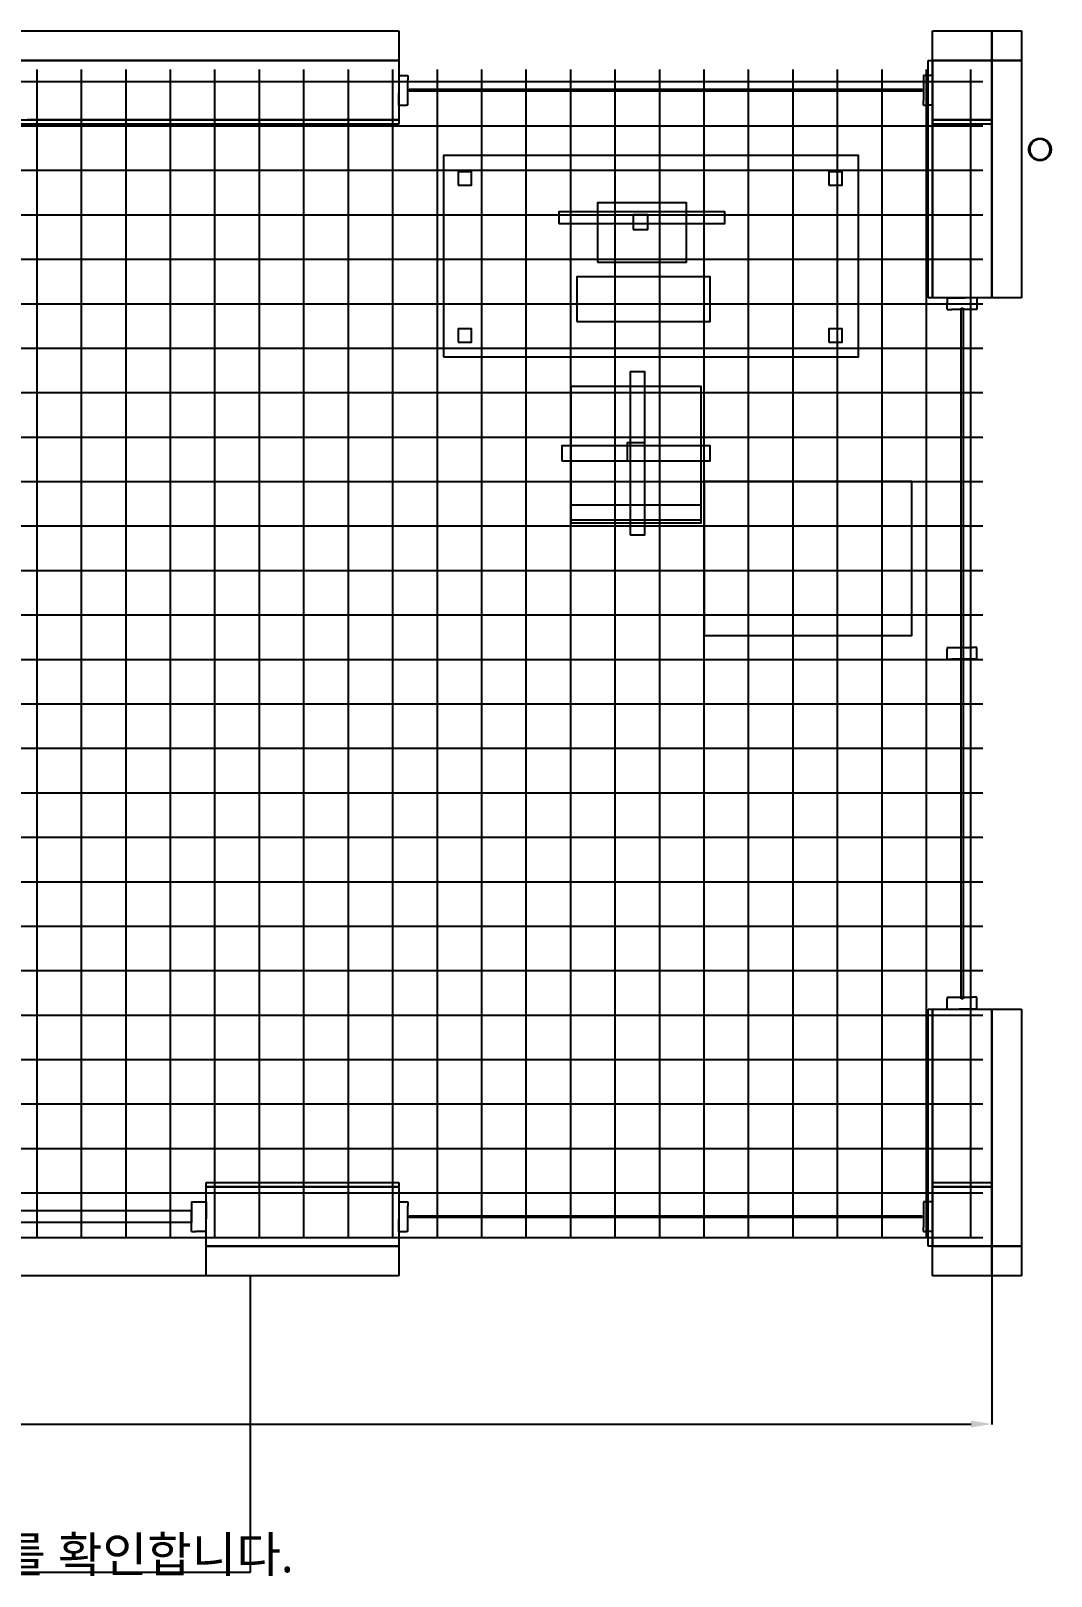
# Model space of a CAD drawing. Header units: millimetres. Extents: x -200 to 18900, y -1113 to 5614.
# Drawn here: x 4959 to 8400, y -1113 to 4100 of the extents above; entities that cross this region are included whole.
import ezdxf

# ---------------------------------------------------------------- set-up
doc = ezdxf.new("R2010")
doc.units = ezdxf.units.MM
for name, color, linetype in [('BUILDING', 8, 'Continuous'), ('DIM', 7, 'Continuous'), ('REBAR', 1, 'Continuous'), ('TEXT', 7, 'Continuous')]:
    doc.layers.add(name, color=color, linetype=linetype)
doc.styles.add('KOREAN', font='malgun.ttf')
doc.dimstyles.get("Standard").update_dxf_attribs({"dimtxt": 2.5, "dimasz": 2.5, "dimexe": 1.25, "dimexo": 0.625, "dimtad": 1, "dimcen": 2.5, "dimazin": 3, "dimtfac": 1, "dimtmove": 0, "dimatfit": 3})

msp = doc.modelspace()

# ---------------------------------------------------------------- linework, layer by layer
at = {"layer": 'BUILDING'}
for p, q in [((4886.364, 4100), (6200, 4100)), ((6200, 4100), (6200, 4051.515)), ((8000, 4100), (8096.97, 4100)), ((8000, 4048.485), (8000, 4100)), ((8096.97, 4100), (8200, 4100)), ((8200, 4100), (8200, 4051.515)), ((8200, 4100), (8248.485, 4100)), ((8200, 4048.485), (8200, 4100)), ((8248.485, 4100), (8300, 4100)), ((8300, 4100), (8300, 4051.515)), ((6200, 4051.515), (6200, 4000)), ((8000, 4000), (8000, 4048.485)), ((8200, 4051.515), (8200, 4000)), ((8200, 4000), (8200, 4048.485)), ((8300, 4051.515), (8300, 4000)), ((4963.636, 4000), (3650, 4000)), ((4904.098, 4000), (6200, 4000)), ((6200, 4000), (4963.636, 4000)), ((6200, 4000), (6200, 3901.639)), ((7985, 4000), (7992.263, 4000)), ((7985, 3587.354), (7985, 4000)), ((7992.263, 4000), (8000, 4000)), ((8000, 4000), (8098.361, 4000)), ((8000, 3898.361), (8000, 4000)), ((8000, 4000), (8098.361, 4000)), ((8000, 3593.443), (8000, 4000)), ((8103.03, 4000), (8000, 4000)), ((8000, 4000), (8000, 3612.646)), ((8098.361, 4000), (8200, 4000)), ((8098.361, 4000), (8200, 4000)), ((8200, 4000), (8103.03, 4000)), ((8200, 4000), (8200, 3901.639)), ((8200, 4000), (8200, 3606.557)), ((8200, 4000), (8248.485, 4000)), ((8200, 3587.879), (8200, 4000)), ((8251.515, 4000), (8200, 4000)), ((8248.485, 4000), (8300, 4000)), ((8300, 4000), (8251.515, 4000)), ((8300, 4000), (8300, 3612.121)), ((6200, 3950), (6225.714, 3950)), ((6200, 3950), (6200, 3890)), ((6225.714, 3950), (6230, 3950)), ((6230, 3950), (6230, 3935.294)), ((6230, 3850), (6230, 3935.294)), ((7987.755, 3950), (7970, 3950)), ((7970, 3950), (7970, 3864.706)), ((8000, 3950), (7987.755, 3950)), ((8000, 3950), (8000, 3910)), ((8000, 3850), (8000, 3910)), ((6200, 3901.639), (6200, 3800)), ((6200, 3850), (6200, 3890)), ((6235, 3903), (6918.532, 3903)), ((6235, 3899.371), (6235, 3903)), ((6235, 3897), (6235, 3899.371)), ((7281.469, 3897), (6235, 3897)), ((6918.532, 3903), (7965, 3903)), ((7965, 3897), (7281.469, 3897)), ((7965, 3903), (7965, 3900.629)), ((7965, 3900.629), (7965, 3897)), ((7970, 3850), (7970, 3864.706)), ((8000, 3800), (8000, 3898.361)), ((8200, 3901.639), (8200, 3800)), ((6200, 3850), (6225.714, 3850)), ((6230, 3850), (6225.714, 3850)), ((7970, 3850), (7987.755, 3850)), ((8000, 3850), (7987.755, 3850)), ((4965.308, 3785), (3650, 3785)), ((4884.692, 3800), (6200, 3800)), ((6200, 3800), (4945.902, 3800)), ((6200, 3785), (4965.308, 3785)), ((6200, 3800), (6200, 3792.737)), ((6200, 3792.737), (6200, 3785)), ((8101.639, 3800), (8000, 3800)), ((8000, 3800), (8096.839, 3800)), ((8000, 3792.263), (8000, 3800)), ((8000, 3785), (8000, 3792.263)), ((8103.161, 3785), (8000, 3785)), ((8096.839, 3800), (8200, 3800)), ((8200, 3800), (8101.639, 3800)), ((8200, 3785), (8103.161, 3785)), ((8200, 3800), (8200, 3792.737)), ((8200, 3792.737), (8200, 3785)), ((8325, 3700), (8325.156, 3702.373)), ((8325.156, 3702.373), (8325.321, 3704.895)), ((8325.321, 3704.895), (8325.785, 3707.227)), ((8325.785, 3707.227), (8326.278, 3709.706)), ((8326.278, 3709.706), (8327.042, 3711.958)), ((8327.042, 3711.958), (8327.854, 3714.351)), ((8327.854, 3714.351), (8328.906, 3716.484)), ((8328.152, 3702.32), (8328, 3700)), ((8328.295, 3704.503), (8328.152, 3702.32)), ((8328.749, 3706.783), (8328.295, 3704.503)), ((8329.176, 3708.929), (8328.749, 3706.783)), ((8328.906, 3716.484), (8330.024, 3718.75)), ((8329.923, 3711.131), (8329.176, 3708.929)), ((8330.626, 3713.202), (8329.923, 3711.131)), ((8330.024, 3718.75), (8331.345, 3720.728)), ((8331.655, 3715.288), (8330.626, 3713.202)), ((8331.345, 3720.728), (8332.749, 3722.829)), ((8332.623, 3717.25), (8331.655, 3715.288)), ((8333.914, 3719.183), (8332.623, 3717.25)), ((8332.749, 3722.829), (8334.317, 3724.617)), ((8335.13, 3721.002), (8333.914, 3719.183)), ((8334.317, 3724.617), (8335.983, 3726.516)), ((8336.663, 3722.75), (8335.13, 3721.002)), ((8335.983, 3726.516), (8337.771, 3728.085)), ((8338.105, 3724.395), (8336.663, 3722.75)), ((8337.771, 3728.085), (8339.671, 3729.751)), ((8339.853, 3725.928), (8338.105, 3724.395)), ((8339.671, 3729.751), (8341.649, 3731.072)), ((8341.497, 3727.371), (8339.853, 3725.928)), ((8343.431, 3728.662), (8341.497, 3727.371)), ((8341.649, 3731.072), (8343.75, 3732.476)), ((8345.25, 3729.878), (8343.431, 3728.662)), ((8343.75, 3732.476), (8345.883, 3733.528)), ((8347.335, 3730.906), (8345.25, 3729.878)), ((8345.883, 3733.528), (8348.149, 3734.645)), ((8349.298, 3731.874), (8347.335, 3730.906)), ((8348.149, 3734.645), (8350.402, 3735.41)), ((8351.499, 3732.621), (8349.298, 3731.874)), ((8350.402, 3735.41), (8352.795, 3736.222)), ((8353.571, 3733.325), (8351.499, 3732.621)), ((8352.795, 3736.222), (8355.127, 3736.686)), ((8355.851, 3733.778), (8353.571, 3733.325)), ((8355.127, 3736.686), (8357.605, 3737.179)), ((8357.997, 3734.205), (8355.851, 3733.778)), ((8357.605, 3737.179), (8359.978, 3737.335)), ((8360.317, 3734.357), (8357.997, 3734.205)), ((8359.978, 3737.335), (8362.5, 3737.5)), ((8362.5, 3734.5), (8360.317, 3734.357)), ((8362.5, 3737.5), (8364.873, 3737.344)), ((8364.82, 3734.348), (8362.5, 3734.5)), ((8367.003, 3734.205), (8364.82, 3734.348)), ((8364.873, 3737.344), (8367.394, 3737.179)), ((8369.284, 3733.751), (8367.003, 3734.205)), ((8367.394, 3737.179), (8369.727, 3736.715)), ((8371.429, 3733.325), (8369.284, 3733.751)), ((8369.727, 3736.715), (8372.206, 3736.222)), ((8373.631, 3732.577), (8371.429, 3733.325)), ((8372.206, 3736.222), (8374.458, 3735.458)), ((8375.703, 3731.874), (8373.631, 3732.577)), ((8374.458, 3735.458), (8376.851, 3734.645)), ((8377.788, 3730.846), (8375.703, 3731.874)), ((8376.851, 3734.645), (8378.984, 3733.594)), ((8379.75, 3729.878), (8377.788, 3730.846)), ((8378.984, 3733.594), (8381.25, 3732.476)), ((8381.683, 3728.586), (8379.75, 3729.878)), ((8381.25, 3732.476), (8383.228, 3731.155)), ((8383.502, 3727.371), (8381.683, 3728.586)), ((8383.228, 3731.155), (8385.328, 3729.751)), ((8385.25, 3725.838), (8383.502, 3727.371)), ((8386.895, 3724.395), (8385.25, 3725.838)), ((8385.328, 3729.751), (8387.116, 3728.183)), ((8388.428, 3722.647), (8386.895, 3724.395)), ((8387.116, 3728.183), (8389.016, 3726.516)), ((8389.871, 3721.002), (8388.428, 3722.647)), ((8389.016, 3726.516), (8390.585, 3724.728)), ((8391.162, 3719.069), (8389.871, 3721.002)), ((8390.585, 3724.728), (8392.251, 3722.829)), ((8392.378, 3717.25), (8391.162, 3719.069)), ((8392.251, 3722.829), (8393.572, 3720.851)), ((8393.406, 3715.165), (8392.378, 3717.25)), ((8394.374, 3713.202), (8393.406, 3715.165)), ((8393.572, 3720.851), (8394.976, 3718.75)), ((8395.121, 3711.001), (8394.374, 3713.202)), ((8394.976, 3718.75), (8396.028, 3716.617)), ((8395.824, 3708.929), (8395.121, 3711.001)), ((8396.278, 3706.649), (8395.824, 3708.929)), ((8396.028, 3716.617), (8397.145, 3714.351)), ((8396.705, 3704.503), (8396.278, 3706.649)), ((8396.857, 3702.183), (8396.705, 3704.503)), ((8397, 3700), (8396.857, 3702.183)), ((8397.145, 3714.351), (8397.91, 3712.099)), ((8397.91, 3712.099), (8398.723, 3709.706)), ((8398.723, 3709.706), (8399.186, 3707.373)), ((8399.186, 3707.373), (8399.679, 3704.895)), ((8399.679, 3704.895), (8399.835, 3702.522)), ((8399.835, 3702.522), (8400, 3700)), ((8325.165, 3697.479), (8325, 3700)), ((8325.321, 3695.105), (8325.165, 3697.479)), ((8325.814, 3692.627), (8325.321, 3695.105)), ((8326.278, 3690.294), (8325.814, 3692.627)), ((8327.09, 3687.901), (8326.278, 3690.294)), ((8327.854, 3685.649), (8327.09, 3687.901)), ((8328.972, 3683.383), (8327.854, 3685.649)), ((8328, 3700), (8328.143, 3697.817)), ((8328.143, 3697.817), (8328.295, 3695.497)), ((8328.295, 3695.497), (8328.722, 3693.351)), ((8328.722, 3693.351), (8329.176, 3691.071)), ((8330.024, 3681.25), (8328.972, 3683.383)), ((8329.176, 3691.071), (8329.879, 3688.999)), ((8329.879, 3688.999), (8330.626, 3686.797)), ((8331.428, 3679.149), (8330.024, 3681.25)), ((8330.626, 3686.797), (8331.594, 3684.835)), ((8332.749, 3677.171), (8331.428, 3679.149)), ((8331.594, 3684.835), (8332.623, 3682.75)), ((8332.623, 3682.75), (8333.838, 3680.931)), ((8334.415, 3675.272), (8332.749, 3677.171)), ((8333.838, 3680.931), (8335.13, 3678.998)), ((8335.983, 3673.484), (8334.415, 3675.272)), ((8335.13, 3678.998), (8336.572, 3677.353)), ((8337.883, 3671.817), (8335.983, 3673.484)), ((8336.572, 3677.353), (8338.105, 3675.605)), ((8339.671, 3670.249), (8337.883, 3671.817)), ((8338.105, 3675.605), (8339.75, 3674.162)), ((8341.772, 3668.845), (8339.671, 3670.249)), ((8339.75, 3674.162), (8341.497, 3672.629)), ((8341.497, 3672.629), (8343.317, 3671.414)), ((8343.75, 3667.524), (8341.772, 3668.845)), ((8343.317, 3671.414), (8345.25, 3670.122)), ((8346.016, 3666.406), (8343.75, 3667.524)), ((8345.25, 3670.122), (8347.213, 3669.154)), ((8348.149, 3665.354), (8346.016, 3666.406)), ((8347.213, 3669.154), (8349.298, 3668.126)), ((8350.542, 3664.542), (8348.149, 3665.354)), ((8349.298, 3668.126), (8351.369, 3667.423)), ((8352.795, 3663.778), (8350.542, 3664.542)), ((8351.369, 3667.423), (8353.571, 3666.676)), ((8355.273, 3663.285), (8352.795, 3663.778)), ((8353.571, 3666.676), (8355.717, 3666.249)), ((8357.605, 3662.821), (8355.273, 3663.285)), ((8355.717, 3666.249), (8357.997, 3665.795)), ((8360.127, 3662.655), (8357.605, 3662.821)), ((8357.997, 3665.795), (8360.18, 3665.652)), ((8362.5, 3662.5), (8360.127, 3662.655)), ((8360.18, 3665.652), (8362.5, 3665.5)), ((8362.5, 3665.5), (8364.684, 3665.643)), ((8365.021, 3662.665), (8362.5, 3662.5)), ((8364.684, 3665.643), (8367.003, 3665.795)), ((8367.394, 3662.821), (8365.021, 3662.665)), ((8367.003, 3665.795), (8369.149, 3666.222)), ((8369.873, 3663.314), (8367.394, 3662.821)), ((8369.149, 3666.222), (8371.429, 3666.676)), ((8372.206, 3663.778), (8369.873, 3663.314)), ((8371.429, 3666.676), (8373.501, 3667.379)), ((8374.599, 3664.59), (8372.206, 3663.778)), ((8373.501, 3667.379), (8375.703, 3668.126)), ((8376.851, 3665.354), (8374.599, 3664.59)), ((8375.703, 3668.126), (8377.665, 3669.094)), ((8379.117, 3666.472), (8376.851, 3665.354)), ((8377.665, 3669.094), (8379.75, 3670.122)), ((8381.25, 3667.524), (8379.117, 3666.472)), ((8379.75, 3670.122), (8381.569, 3671.338)), ((8383.351, 3668.928), (8381.25, 3667.524)), ((8381.569, 3671.338), (8383.502, 3672.629)), ((8385.328, 3670.249), (8383.351, 3668.928)), ((8383.502, 3672.629), (8385.147, 3674.072)), ((8385.147, 3674.072), (8386.895, 3675.605)), ((8387.228, 3671.915), (8385.328, 3670.249)), ((8386.895, 3675.605), (8388.338, 3677.25)), ((8389.016, 3673.484), (8387.228, 3671.915)), ((8388.338, 3677.25), (8389.871, 3678.998)), ((8390.683, 3675.383), (8389.016, 3673.484)), ((8389.871, 3678.998), (8391.086, 3680.817)), ((8392.251, 3677.171), (8390.683, 3675.383)), ((8391.086, 3680.817), (8392.378, 3682.75)), ((8393.655, 3679.273), (8392.251, 3677.171)), ((8392.378, 3682.75), (8393.346, 3684.712)), ((8393.346, 3684.712), (8394.374, 3686.797)), ((8394.976, 3681.25), (8393.655, 3679.273)), ((8394.374, 3686.797), (8395.077, 3688.869)), ((8396.093, 3683.516), (8394.976, 3681.25)), ((8395.077, 3688.869), (8395.824, 3691.071)), ((8395.824, 3691.071), (8396.251, 3693.217)), ((8397.145, 3685.649), (8396.093, 3683.516)), ((8396.251, 3693.217), (8396.705, 3695.497)), ((8396.705, 3695.497), (8396.848, 3697.68)), ((8396.848, 3697.68), (8397, 3700)), ((8397.958, 3688.042), (8397.145, 3685.649)), ((8398.723, 3690.294), (8397.958, 3688.042)), ((8399.215, 3692.773), (8398.723, 3690.294)), ((8399.679, 3695.105), (8399.215, 3692.773)), ((8399.844, 3697.627), (8399.679, 3695.105)), ((8400, 3700), (8399.844, 3697.627)), ((8000, 3612.646), (8000, 3200)), ((8200, 3606.557), (8200, 3200)), ((8300, 3612.121), (8300, 3200)), ((7985, 3200), (7985, 3587.354)), ((8000, 3200), (8000, 3593.443)), ((8200, 3200), (8200, 3587.879)), ((7992.737, 3200), (7985, 3200)), ((8000, 3200), (7992.737, 3200)), ((8101.639, 3200), (8000, 3200)), ((8050, 3200), (8050, 3183.562)), ((8050, 3200), (8110, 3200)), ((8050, 3160), (8050, 3183.562)), ((8200, 3200), (8101.639, 3200)), ((8150, 3200), (8110, 3200)), ((8150, 3200), (8150, 3183.562)), ((8150, 3183.562), (8150, 3160)), ((8251.515, 3200), (8200, 3200)), ((8300, 3200), (8251.515, 3200)), ((8050, 3160), (8064.852, 3160)), ((8150, 3160), (8064.852, 3160)), ((8097, 3165), (8099.371, 3165)), ((8097, 1755.594), (8097, 3165)), ((8099.371, 3165), (8103, 3165)), ((8103, 3165), (8103, 2244.406)), ((8103, 2244.406), (8103, 835)), ((8050, 2020.099), (8050, 2014.158)), ((8050, 2020.099), (8135.148, 2020.099)), ((8050, 1980.099), (8050, 2014.158)), ((8150, 2020.099), (8135.148, 2020.099)), ((8150, 2014.158), (8150, 2020.099)), ((8150, 1980.099), (8150, 2014.158)), ((8050, 1980.099), (8064.852, 1980.099)), ((8150, 1980.099), (8064.852, 1980.099)), ((8097, 835), (8097, 1755.594)), ((8050, 840), (8050, 834.286)), ((8050, 840), (8135.148, 840)), ((8050, 800), (8050, 834.286)), ((8100.629, 835), (8097, 835)), ((8103, 835), (8100.629, 835)), ((8150, 840), (8135.148, 840)), ((8150, 834.286), (8150, 840)), ((8150, 800), (8150, 834.286)), ((7985, 800), (7992.263, 800)), ((7985, 387.354), (7985, 800)), ((7992.263, 800), (8000, 800)), ((8000, 800), (8098.361, 800)), ((8000, 393.443), (8000, 800)), ((8000, 800), (8000, 412.646)), ((8050, 800), (8090, 800)), ((8150, 800), (8090, 800)), ((8098.361, 800), (8200, 800)), ((8200, 800), (8200, 406.557)), ((8200, 800), (8248.485, 800)), ((8200, 387.879), (8200, 800)), ((8248.485, 800), (8300, 800)), ((8300, 800), (8300, 412.121)), ((7985, 0), (7985, 387.354)), ((8000, 412.646), (8000, 0)), ((8000, 0), (8000, 393.443)), ((8200, 406.557), (8200, 0)), ((8200, 0), (8200, 387.879)), ((8300, 412.121), (8300, 0)), ((5550, 215), (5864.725, 215)), ((5550, 207.263), (5550, 215)), ((5864.725, 215), (6200, 215)), ((6200, 215), (6200, 207.737)), ((8000, 215), (8096.839, 215)), ((8000, 207.263), (8000, 215)), ((8096.839, 215), (8200, 215)), ((8200, 215), (8200, 207.737)), ((5550, 200), (5550, 207.263)), ((5550, 200), (5869.672, 200)), ((5550, 98.361), (5550, 200)), ((5885.275, 200), (5550, 200)), ((5869.672, 200), (6200, 200)), ((6200, 200), (5885.275, 200)), ((6200, 207.737), (6200, 200)), ((6200, 200), (6200, 101.639)), ((8000, 200), (8000, 207.263)), ((8000, 200), (8098.361, 200)), ((8000, 98.361), (8000, 200)), ((8103.161, 200), (8000, 200)), ((8098.361, 200), (8200, 200)), ((8200, 200), (8103.161, 200)), ((8200, 207.737), (8200, 200)), ((8200, 200), (8200, 101.639)), ((4600, 120), (5216.829, 120)), ((5216.829, 120), (5500, 120)), ((5500, 150), (5515.357, 150)), ((5500, 150), (5500, 118.537)), ((5500, 120), (5500, 92.585)), ((5500, 50), (5500, 118.537)), ((5515.357, 150), (5550, 150)), ((5550, 150), (5550, 91.8)), ((6200, 150), (6225.714, 150)), ((6200, 150), (6200, 90)), ((6225.714, 150), (6230, 150)), ((6230, 150), (6230, 135.294)), ((6230, 50), (6230, 135.294)), ((7987.755, 150), (7970, 150)), ((7970, 150), (7970, 64.706)), ((8000, 150), (7987.755, 150)), ((8000, 150), (8000, 110)), ((8000, 50), (8000, 110)), ((5500, 80), (4883.171, 80)), ((5500, 92.585), (5500, 80)), ((5550, 0), (5550, 98.361)), ((5550, 50), (5550, 91.8)), ((6200, 101.639), (6200, 0)), ((6200, 50), (6200, 90)), ((6235, 103), (6918.532, 103)), ((6235, 99.371), (6235, 103)), ((6235, 97), (6235, 99.371)), ((7281.469, 97), (6235, 97)), ((6918.532, 103), (7965, 103)), ((7965, 97), (7281.469, 97)), ((7965, 103), (7965, 100.629)), ((7965, 100.629), (7965, 97)), ((7970, 50), (7970, 64.706)), ((8000, 0), (8000, 98.361)), ((8200, 101.639), (8200, 0)), ((5500, 50), (5515.357, 50)), ((5550, 50), (5515.357, 50)), ((6200, 50), (6225.714, 50)), ((6230, 50), (6225.714, 50)), ((7970, 50), (7987.755, 50)), ((8000, 50), (7987.755, 50)), ((5880.328, 0), (5550, 0)), ((5550, 0), (5865.152, 0)), ((5550, -51.515), (5550, 0)), ((5550, -100), (5550, -51.515)), ((5865.152, 0), (6200, 0)), ((6200, 0), (5880.328, 0)), ((6200, 0), (6200, -48.485)), ((6200, -48.485), (6200, -100)), ((7992.737, 0), (7985, 0)), ((8000, 0), (7992.737, 0)), ((8101.639, 0), (8000, 0)), ((8101.639, 0), (8000, 0)), ((8000, 0), (8096.97, 0)), ((8000, -51.515), (8000, 0)), ((8000, -100), (8000, -51.515)), ((8096.97, 0), (8200, 0)), ((8200, 0), (8101.639, 0)), ((8200, 0), (8101.639, 0)), ((8200, 0), (8200, -48.485)), ((8251.515, 0), (8200, 0)), ((8200, 0), (8248.485, 0)), ((8200, -51.515), (8200, 0)), ((8200, -48.485), (8200, -100)), ((8200, -100), (8200, -51.515)), ((8248.485, 0), (8300, 0)), ((8300, 0), (8251.515, 0)), ((8300, 0), (8300, -48.485)), ((8300, -48.485), (8300, -100)), ((5700, -100), (4400, -100)), ((5884.848, -100), (5550, -100)), ((5700, -1100), (5700, -100)), ((6200, -100), (5884.848, -100)), ((8103.03, -100), (8000, -100)), ((8200, -100), (8103.03, -100)), ((8251.515, -100), (8200, -100)), ((8300, -100), (8251.515, -100)), ((4400, -1100), (5700, -1100))]:
    msp.add_line(p, q, dxfattribs=at)
for points in [[(6350, 3000), (7750, 3000), (7750, 3680), (6350, 3680)], [(6400, 3580), (6445, 3580), (6445, 3625), (6400, 3625)], [(7650, 3580), (7695, 3580), (7695, 3625), (7650, 3625)], [(6870, 3320), (7170, 3320), (7170, 3520), (6870, 3520)], [(6740, 3450), (7300, 3450), (7300, 3490), (6740, 3490)], [(6990, 3430), (7040, 3430), (7040, 3480), (6990, 3480)], [(6800, 3120), (7250, 3120), (7250, 3270), (6800, 3270)], [(6400, 3050), (6445, 3050), (6445, 3095), (6400, 3095)], [(7650, 3050), (7695, 3050), (7695, 3095), (7650, 3095)], [(6980, 2400), (7030, 2400), (7030, 2950), (6980, 2950)], [(6780, 2450), (7220, 2450), (7220, 2900), (6780, 2900)], [(6750, 2650), (7250, 2650), (7250, 2700), (6750, 2700)], [(6970, 2650), (7030, 2650), (7030, 2710), (6970, 2710)], [(7230, 2060), (7930, 2060), (7930, 2580), (7230, 2580)], [(6780, 2440), (7220, 2440), (7220, 2500), (6780, 2500)]]:
    msp.add_lwpolyline(points, close=True, dxfattribs=at)
at = {"layer": 'REBAR'}
for p, q in [((4979.765, 29.765), (4979.765, 3970.235)), ((4979.765, 29.765), (4979.765, 3970.235)), ((5129.765, 29.765), (5129.765, 3970.235)), ((5129.765, 29.765), (5129.765, 3970.235)), ((5279.765, 29.765), (5279.765, 3970.235)), ((5279.765, 29.765), (5279.765, 3970.235)), ((5429.765, 29.765), (5429.765, 3970.235)), ((5429.765, 29.765), (5429.765, 3970.235)), ((5579.765, 29.765), (5579.765, 3970.235)), ((5579.765, 29.765), (5579.765, 3970.235)), ((5729.765, 29.765), (5729.765, 3970.235)), ((5729.765, 29.765), (5729.765, 3970.235)), ((5879.765, 29.765), (5879.765, 3970.235)), ((5879.765, 29.765), (5879.765, 3970.235)), ((6029.765, 29.765), (6029.765, 3970.235)), ((6029.765, 29.765), (6029.765, 3970.235)), ((6179.765, 29.765), (6179.765, 3970.235)), ((6179.765, 29.765), (6179.765, 3970.235)), ((6329.765, 29.765), (6329.765, 3970.235)), ((6329.765, 29.765), (6329.765, 3970.235)), ((6479.765, 29.765), (6479.765, 3970.235)), ((6479.765, 29.765), (6479.765, 3970.235)), ((6629.765, 29.765), (6629.765, 3970.235)), ((6629.765, 29.765), (6629.765, 3970.235)), ((6779.765, 29.765), (6779.765, 3970.235)), ((6779.765, 29.765), (6779.765, 3970.235)), ((6929.765, 29.765), (6929.765, 3970.235)), ((6929.765, 29.765), (6929.765, 3970.235)), ((7079.765, 29.765), (7079.765, 3970.235)), ((7079.765, 29.765), (7079.765, 3970.235)), ((7229.765, 29.765), (7229.765, 3970.235)), ((7229.765, 29.765), (7229.765, 3970.235)), ((7379.765, 29.765), (7379.765, 3970.235)), ((7379.765, 29.765), (7379.765, 3970.235)), ((7529.765, 29.765), (7529.765, 3970.235)), ((7529.765, 29.765), (7529.765, 3970.235)), ((7679.765, 29.765), (7679.765, 3970.235)), ((7679.765, 29.765), (7679.765, 3970.235)), ((7829.765, 29.765), (7829.765, 3970.235)), ((7829.765, 29.765), (7829.765, 3970.235)), ((7979.765, 29.765), (7979.765, 3970.235)), ((7979.765, 29.765), (7979.765, 3970.235)), ((8129.765, 29.765), (8129.765, 3970.235)), ((8129.765, 29.765), (8129.765, 3970.235)), ((29.765, 3929.765), (8170.235, 3929.765)), ((29.765, 3929.765), (8170.235, 3929.765)), ((29.765, 3779.765), (8170.235, 3779.765)), ((29.765, 3779.765), (8170.235, 3779.765)), ((29.765, 3629.765), (8170.235, 3629.765)), ((29.765, 3629.765), (8170.235, 3629.765)), ((29.765, 3479.765), (8170.235, 3479.765)), ((29.765, 3479.765), (8170.235, 3479.765)), ((29.765, 3329.765), (8170.235, 3329.765)), ((29.765, 3329.765), (8170.235, 3329.765)), ((29.765, 3179.765), (8170.235, 3179.765)), ((29.765, 3179.765), (8170.235, 3179.765)), ((29.765, 3029.765), (8170.235, 3029.765)), ((29.765, 3029.765), (8170.235, 3029.765)), ((29.765, 2879.765), (8170.235, 2879.765)), ((29.765, 2879.765), (8170.235, 2879.765)), ((29.765, 2729.765), (8170.235, 2729.765)), ((29.765, 2729.765), (8170.235, 2729.765)), ((29.765, 2579.765), (8170.235, 2579.765)), ((29.765, 2579.765), (8170.235, 2579.765)), ((29.765, 2429.765), (8170.235, 2429.765)), ((29.765, 2429.765), (8170.235, 2429.765)), ((29.765, 2279.765), (8170.235, 2279.765)), ((29.765, 2279.765), (8170.235, 2279.765)), ((29.765, 2129.765), (8170.235, 2129.765)), ((29.765, 2129.765), (8170.235, 2129.765)), ((29.765, 1979.765), (8170.235, 1979.765)), ((29.765, 1979.765), (8170.235, 1979.765)), ((29.765, 1829.765), (8170.235, 1829.765)), ((29.765, 1829.765), (8170.235, 1829.765)), ((29.765, 1679.765), (8170.235, 1679.765)), ((29.765, 1679.765), (8170.235, 1679.765)), ((29.765, 1529.765), (8170.235, 1529.765)), ((29.765, 1529.765), (8170.235, 1529.765)), ((29.765, 1379.765), (8170.235, 1379.765)), ((29.765, 1379.765), (8170.235, 1379.765)), ((29.765, 1229.765), (8170.235, 1229.765)), ((29.765, 1229.765), (8170.235, 1229.765)), ((29.765, 1079.765), (8170.235, 1079.765)), ((29.765, 1079.765), (8170.235, 1079.765)), ((29.765, 929.765), (8170.235, 929.765)), ((29.765, 929.765), (8170.235, 929.765)), ((29.765, 779.765), (8170.235, 779.765)), ((29.765, 779.765), (8170.235, 779.765)), ((29.765, 629.765), (8170.235, 629.765)), ((29.765, 629.765), (8170.235, 629.765)), ((29.765, 479.765), (8170.235, 479.765)), ((29.765, 479.765), (8170.235, 479.765)), ((29.765, 329.765), (8170.235, 329.765)), ((29.765, 329.765), (8170.235, 329.765)), ((29.765, 179.765), (8170.235, 179.765)), ((29.765, 179.765), (8170.235, 179.765)), ((29.765, 29.765), (8170.235, 29.765)), ((29.765, 29.765), (8170.235, 29.765))]:
    msp.add_line(p, q, dxfattribs=at)

# ---------------------------------------------------------------- texts
at = {"layer": 'TEXT', "style": 'KOREAN'}
msp.add_text('철근 모델은 직선 배치 학습용. 정착·이음·개구부 보강 상세는 계산서 범위를 확인합니다.', height=120, dxfattribs=at).set_placement((0, -1100))

# ---------------------------------------------------------------- dimensions: what is measured, and where the dimension line sits
at = {"layer": 'DIM'}
msp.add_linear_dim(base=(0, -600), p1=(0, 0), p2=(8200, 0), dimstyle='Standard', override={"dimtxt": 100, "dimasz": 70, "dimtad": 1, "dimtxsty": 'KOREAN'}, dxfattribs=at).render()

doc.saveas('drawing.dxf')
